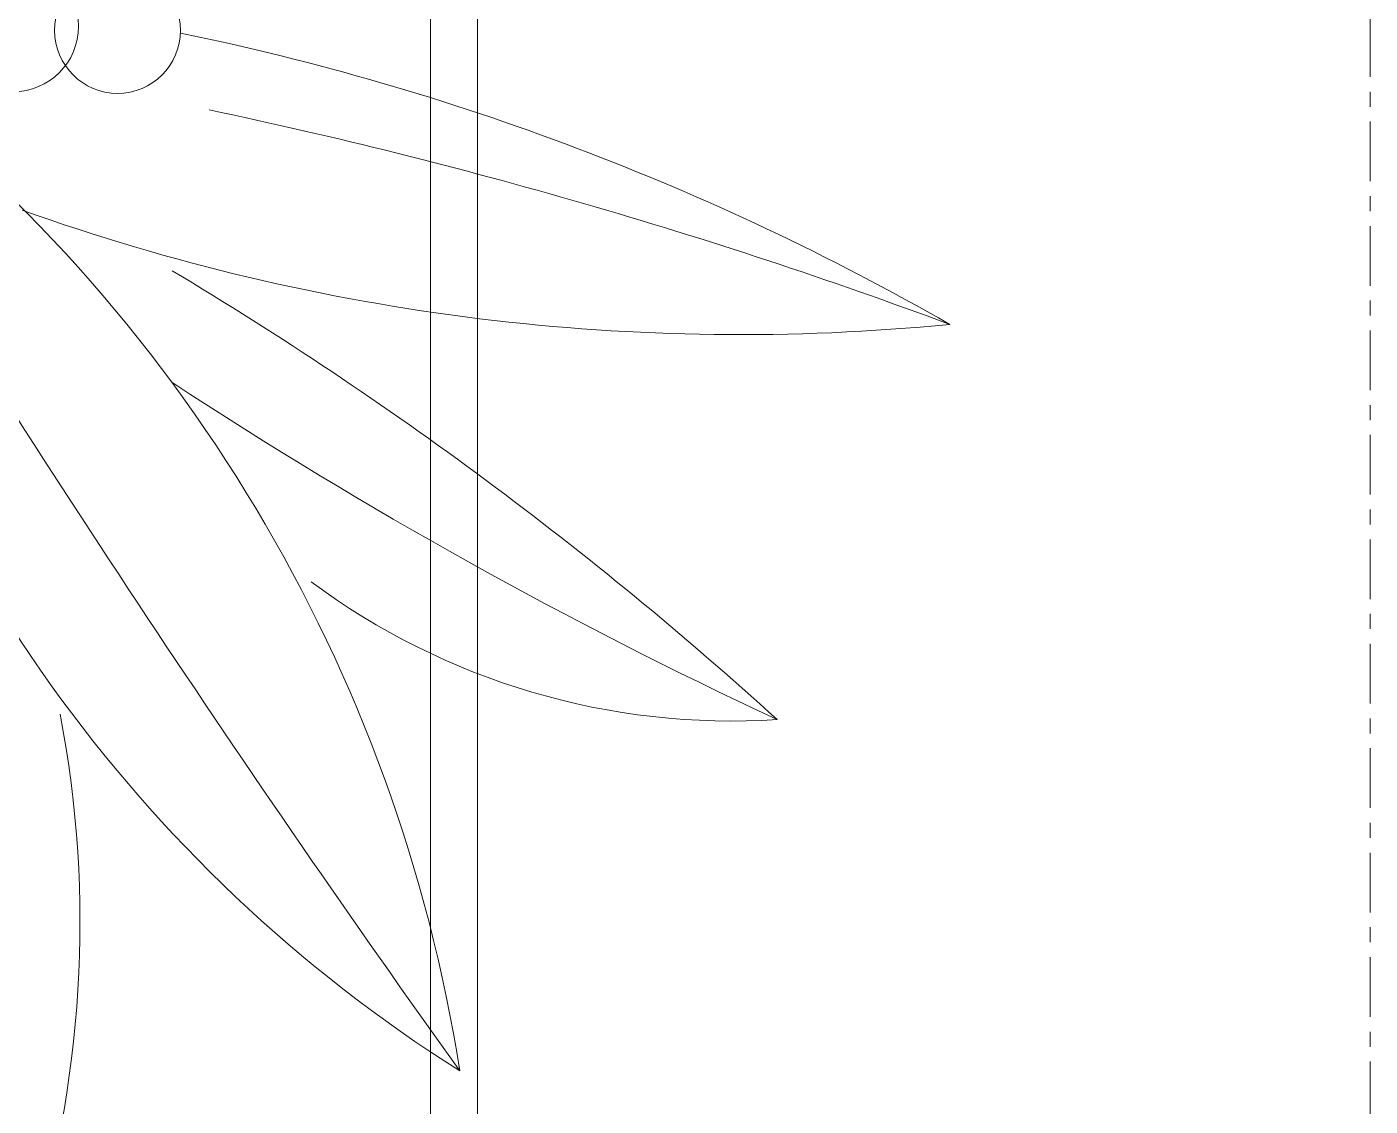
# Model space of a CAD drawing. Header units: millimetres. Extents: x 46079 to 131409, y 40831 to 60403.
# Drawn here: x 119907.4 to 120193.3, y 50882.4 to 51112.1 of the extents above; entities that cross this region are included whole.
import ezdxf

# ---------------------------------------------------------------- set-up
doc = ezdxf.new("R2010")
doc.units = ezdxf.units.MM
doc.linetypes.add('Grid Line', pattern=[22.225, 12.7, -3.175, 3.175, -3.175])
for name, color, linetype, lineweight in [('A-WALL', 113, 'Continuous', 18), ('G-IMPT', 8, 'Continuous', 18), ('L-PLNT', 71, 'Continuous', 18), ('S-GRID-1', 1, 'Grid Line', 9)]:
    doc.layers.add(name, color=color, linetype=linetype, lineweight=lineweight)

# ---------------------------------------------------------------- blocks, each defined once
blk = doc.blocks.new('CAY DUA VAN PHAT - CAY DUA VAN PHAT_dwg-2253781-TKCS_BỂ NƯỚC NGẦM - MẶT BẰNG NẮP BỂ')
at = {"layer": 'G-IMPT'}
for centre, radius in [((-126.9, 398.7), 27.88), ((-125.07, 354.24), 26.78)]:
    blk.add_circle(centre, radius, dxfattribs=at)
for centre, radius, start, end in [((-208.71, -123.73), 622.53, 32.2613, 76.62972), ((421.34, 867.87), 667.4, 217.05305, 261.06763), ((-3546.81, -5190.94), 6639.96, 54.408023, 58.453572), ((-904.34, 89.18), 908.72, 354.36811, 19.65628), ((254.56, 841.1), 470.86, 259.1512, 287.8197), ((960.91, 550.93), 1107.65, 191.63825, 209.82735), ((1370.35, 1164.74), 1623.62, 210.89916, 222.23434), ((-1680.14, -787.22), 2038.89, 24.96732, 33.2653), ((2080.78, 773.22), 2219.8, 191.90827, 200.38503), ((-131.34, 92.71), 300.17, 356.3118, 36.6378)]:
    blk.add_arc(centre, radius, start, end, dxfattribs=at)
blk = doc.blocks.new('CAY DUA VAN PHAT - CAY DUA VAN PHAT_dwg-V42-TKCS_BỂ NƯỚC NGẦM - MẶT BẰNG NẮP BỂ')
at = {"layer": 'G-IMPT'}
for centre, radius in [((-126.9, 398.7), 27.88), ((-125.07, 354.24), 26.78)]:
    blk.add_circle(centre, radius, dxfattribs=at)
for centre, radius, start, end in [((-208.71, -123.73), 622.53, 32.2613, 76.62972), ((421.34, 867.87), 667.4, 217.05305, 261.06763), ((-3546.81, -5190.94), 6639.96, 54.408023, 58.453572), ((-904.34, 89.18), 908.72, 354.36811, 19.65628), ((254.56, 841.1), 470.86, 259.1512, 287.8197), ((960.91, 550.93), 1107.65, 191.63825, 209.82735), ((1370.35, 1164.74), 1623.62, 210.89916, 222.23434), ((-1680.14, -787.22), 2038.89, 24.96732, 33.2653), ((2080.78, 773.22), 2219.8, 191.90827, 200.38503), ((-131.34, 92.71), 300.17, 356.3118, 36.6378)]:
    blk.add_arc(centre, radius, start, end, dxfattribs=at)
blk = doc.blocks.new('CAY DUA VAN PHAT - CAY DUA VAN PHAT-V43-TKCS_BỂ NƯỚC NGẦM - MẶT BẰNG NẮP BỂ')
at = {"extrusion": (0, 0, -1), "xscale": 0.5, "yscale": 0.5, "zscale": -0.5, "rotation": 180}
for name in ['CAY DUA VAN PHAT - CAY DUA VAN PHAT_dwg-2253781-TKCS_BỂ NƯỚC NGẦM - MẶT BẰNG NẮP BỂ', 'CAY DUA VAN PHAT - CAY DUA VAN PHAT_dwg-V42-TKCS_BỂ NƯỚC NGẦM - MẶT BẰNG NẮP BỂ']:
    blk.add_blockref(name, (151.82, 370.52), dxfattribs=at)

msp = doc.modelspace()

# ---------------------------------------------------------------- linework, layer by layer
at = {"layer": 'A-WALL'}
for p, q in [((119993.35, 55286.31), (119993.35, 50557.93)), ((120003.35, 55276.31), (120003.35, 50547.93))]:
    msp.add_line(p, q, dxfattribs=at)
at = {"layer": 'S-GRID-1'}
msp.add_line((120193.35, 44833.98), (120193.35, 57469.42), dxfattribs=at)

# ---------------------------------------------------------------- block references
at = {"layer": 'L-PLNT', "rotation": 270.0000000000003}
msp.add_blockref('CAY DUA VAN PHAT - CAY DUA VAN PHAT-V43-TKCS_BỂ NƯỚC NGẦM - MẶT BẰNG NẮP BỂ', (119733.35, 50896.94), dxfattribs=at)

doc.saveas('drawing.dxf')
